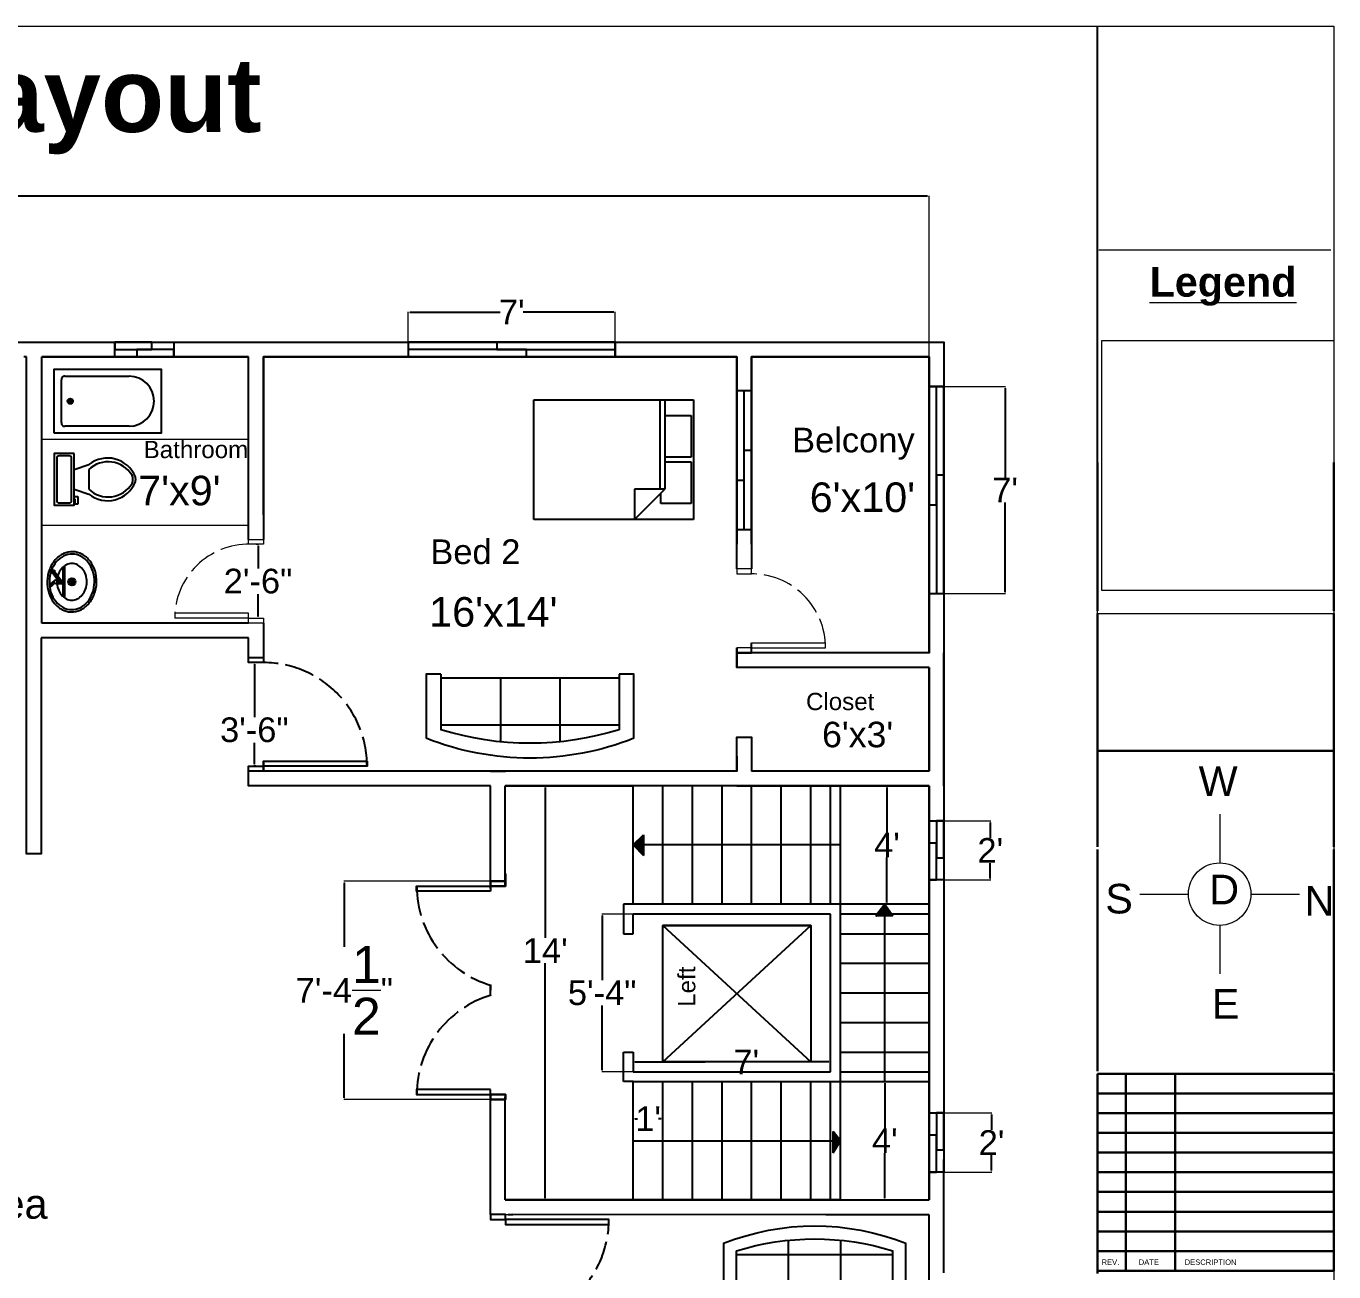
# Model space of a CAD drawing. Header units: inches. Extents: x 1396 to 31789, y 4626 to 27828.
# Drawn here: x 21718 to 22249, y 27320 to 27825 of the extents above; entities that cross this region are included whole.
import ezdxf

# ---------------------------------------------------------------- set-up
doc = ezdxf.new("R2010")
doc.units = ezdxf.units.IN
doc.header["$MEASUREMENT"] = 0
doc.linetypes.add('ACAD_ISO02W100', pattern=[15, 12, -3])
for name, color, linetype in [('bath', 4, 'Continuous'), ('bed and sufa', 90, 'Continuous'), ('freecads.com', 7, 'Continuous')]:
    doc.layers.add(name, color=color, linetype=linetype)
doc.layers.add('block cover', color=7, linetype='Continuous', lineweight=30)
doc.layers.add('text', color=6, linetype='Continuous', lineweight=9)
doc.styles.add('Arial_5', font='arial.ttf', dxfattribs={"height": 2.2})
doc.styles.get("Standard").update_dxf_attribs({"font": 'arial.ttf'})
doc.dimstyles.new('civil layout', dxfattribs={"dimtxt": 10, "dimasz": 0.625, "dimexe": 0.18, "dimexo": 0.0625, "dimgap": 0.09, "dimtad": 0, "dimtih": 1, "dimtoh": 1, "dimdec": 1, "dimzin": 0, "dimdsep": 46, "dimlunit": 4, "dimtxsty": 'Standard', "dimcen": 0.09, "dimclrd": 256, "dimclre": 256, "dimclrt": 256, "dimadec": 0, "dimazin": 0, "dimtfac": 1.5, "dimtdec": 1, "dimtofl": 0, "dimtmove": 0, "dimatfit": 0, "dimfxl": 1, "dimtolj": 1, "dimtzin": 0, "dimlwe": -1, "dimarcsym": 0})
pattern_1 = [(135, (22098.78452, 27117.85448), (-0.088388348, -0.088388348), [])]

# ---------------------------------------------------------------- blocks, each defined once
blk = doc.blocks.new('*D52')
at = {"layer": 'Defpoints', "color": 0, "transparency": 16777216}
for p in [(21244.38, 27756.03), (21244.38, 27690.85), (22084.38, 27690.85)]:
    blk.add_point(p, dxfattribs=at)
at = {"layer": 'text', "transparency": 16777216}
for p, q in [((21244.38, 27690.91), (21244.38, 27756.21)), ((22084.38, 27690.91), (22084.38, 27756.21))]:
    blk.add_line(p, q, dxfattribs=at)
at = {"layer": 'text', "lineweight": -2, "transparency": 16777216}
for p, q in [((21245, 27756.03), (21642, 27756.03)), ((22083.75, 27756.03), (21672.17, 27756.03))]:
    blk.add_line(p, q, dxfattribs=at)
at = {"layer": 'text', "transparency": 16777216}
for points in [[(21245, 27756.13), (21245, 27755.92), (21244.38, 27756.03)], [(22083.75, 27756.13), (22083.75, 27755.92), (22084.38, 27756.03)]]:
    blk.add_solid(points, dxfattribs=at)
at = {"layer": 'text', "transparency": 16777216, "insert": (21657.08, 27756.03), "char_height": 10, "attachment_point": 5}
blk.add_mtext("\\A1;70'6''", dxfattribs=at)
blk = doc.blocks.new('*D53')
at = {"layer": 'Defpoints', "color": 0, "transparency": 16777216}
for p in [(22012.38, 27396.85), (22066.38, 27396.85), (22012.38, 27348.89)]:
    blk.add_point(p, dxfattribs=at)
at = {"layer": 'text', "transparency": 16777216}
for p, q in [((22012.44, 27396.85), (22066.56, 27396.85)), ((22012.44, 27348.89), (22066.56, 27348.89))]:
    blk.add_line(p, q, dxfattribs=at)
at = {"layer": 'text', "lineweight": -2, "transparency": 16777216}
for p, q in [((22066.38, 27396.23), (22066.38, 27377.96)), ((22066.38, 27349.51), (22066.38, 27367.78))]:
    blk.add_line(p, q, dxfattribs=at)
at = {"layer": 'text', "transparency": 16777216}
for points in [[(22066.27, 27396.23), (22066.48, 27396.23), (22066.38, 27396.85)], [(22066.27, 27349.51), (22066.48, 27349.51), (22066.38, 27348.89)]]:
    blk.add_solid(points, dxfattribs=at)
at = {"layer": 'text', "transparency": 16777216, "insert": (22066.38, 27372.87), "char_height": 10, "attachment_point": 5}
blk.add_mtext("\\A1;4'", dxfattribs=at)
blk = doc.blocks.new('*D54')
at = {"layer": 'Defpoints', "color": 0, "transparency": 16777216}
for p in [(21964.38, 27396.85), (21976.38, 27396.85), (21976.38, 27381.78)]:
    blk.add_point(p, dxfattribs=at)
at = {"layer": 'text', "transparency": 16777216}
for p, q in [((21964.38, 27396.79), (21964.38, 27381.6)), ((21976.38, 27396.79), (21976.38, 27381.6))]:
    blk.add_line(p, q, dxfattribs=at)
at = {"layer": 'text', "lineweight": -2, "transparency": 16777216}
for p, q in [((21965, 27381.78), (21966.15, 27381.78)), ((21975.75, 27381.78), (21974.6, 27381.78))]:
    blk.add_line(p, q, dxfattribs=at)
at = {"layer": 'text', "transparency": 16777216}
for points in [[(21965, 27381.89), (21965, 27381.68), (21964.38, 27381.78)], [(21975.75, 27381.89), (21975.75, 27381.68), (21976.38, 27381.78)]]:
    blk.add_solid(points, dxfattribs=at)
at = {"layer": 'text', "transparency": 16777216, "insert": (21970.38, 27381.78), "char_height": 10, "attachment_point": 5}
blk.add_mtext("\\A1;1'", dxfattribs=at)
blk = doc.blocks.new('*D55')
at = {"layer": 'Defpoints', "color": 0, "transparency": 16777216}
for p in [(21951.75, 27464.85), (21964.38, 27464.85), (21964.38, 27400.85)]:
    blk.add_point(p, dxfattribs=at)
at = {"layer": 'text', "transparency": 16777216}
for p, q in [((21964.31, 27464.85), (21951.57, 27464.85)), ((21964.31, 27400.85), (21951.57, 27400.85))]:
    blk.add_line(p, q, dxfattribs=at)
at = {"layer": 'text', "lineweight": -2, "transparency": 16777216}
for p, q in [((21951.75, 27464.23), (21951.75, 27438.03)), ((21951.75, 27401.48), (21951.75, 27427.68))]:
    blk.add_line(p, q, dxfattribs=at)
at = {"layer": 'text', "transparency": 16777216}
for points in [[(21951.64, 27464.23), (21951.85, 27464.23), (21951.75, 27464.85)], [(21951.64, 27401.48), (21951.85, 27401.48), (21951.75, 27400.85)]]:
    blk.add_solid(points, dxfattribs=at)
at = {"layer": 'text', "transparency": 16777216, "insert": (21951.75, 27432.85), "char_height": 10, "attachment_point": 5}
blk.add_mtext('\\A1;5\'-4"', dxfattribs=at)
blk = doc.blocks.new('*D56')
at = {"layer": 'Defpoints', "color": 0, "transparency": 16777216}
for p in [(22067.27, 27516.85), (22084.38, 27516.85), (22084.38, 27468.85)]:
    blk.add_point(p, dxfattribs=at)
at = {"layer": 'text', "transparency": 16777216}
for p, q in [((22084.31, 27516.85), (22067.09, 27516.85)), ((22084.31, 27468.85), (22067.09, 27468.85))]:
    blk.add_line(p, q, dxfattribs=at)
at = {"layer": 'text', "lineweight": -2, "transparency": 16777216}
for p, q in [((22067.27, 27516.23), (22067.27, 27497.94)), ((22067.27, 27469.48), (22067.27, 27487.76))]:
    blk.add_line(p, q, dxfattribs=at)
at = {"layer": 'text', "transparency": 16777216}
for points in [[(22067.17, 27516.23), (22067.38, 27516.23), (22067.27, 27516.85)], [(22067.17, 27469.48), (22067.38, 27469.48), (22067.27, 27468.85)]]:
    blk.add_solid(points, dxfattribs=at)
at = {"layer": 'text', "transparency": 16777216, "insert": (22067.27, 27492.85), "char_height": 10, "attachment_point": 5}
blk.add_mtext("\\A1;4'", dxfattribs=at)
blk = doc.blocks.new('*D57')
at = {"layer": 'Defpoints', "color": 0, "transparency": 16777216}
for p in [(21964.38, 27404.85), (21964.38, 27400.85), (22044.38, 27400.85)]:
    blk.add_point(p, dxfattribs=at)
at = {"layer": 'text', "transparency": 16777216}
for p, q in [((21964.38, 27400.91), (21964.38, 27405.03)), ((22044.38, 27400.91), (22044.38, 27405.03))]:
    blk.add_line(p, q, dxfattribs=at)
at = {"layer": 'text', "lineweight": -2, "transparency": 16777216}
for p, q in [((21965, 27404.85), (21993.57, 27404.85)), ((22043.75, 27404.85), (22015.18, 27404.85))]:
    blk.add_line(p, q, dxfattribs=at)
at = {"layer": 'text', "transparency": 16777216}
for points in [[(21965, 27404.96), (21965, 27404.75), (21964.38, 27404.85)], [(22043.75, 27404.96), (22043.75, 27404.75), (22044.38, 27404.85)]]:
    blk.add_solid(points, dxfattribs=at)
at = {"layer": 'text', "transparency": 16777216, "insert": (22004.38, 27404.85), "char_height": 10, "attachment_point": 5}
blk.add_mtext("\\A1;   7'", dxfattribs=at)
blk = doc.blocks.new('Bed - Queen')
at = {"linetype": 'Continuous'}
for p, q in [((0, -80.00003), (0, 0)), ((0, 0), (59.99999, 0)), ((59.99999, 0), (59.99999, -80.00003)), ((7.99999, -1.2), (28.79998, -1.2)), ((7.99999, -14.4), (7.99999, -1.2)), ((28.79998, -1.2), (28.79998, -14.4)), ((31.19999, -1.2), (51.99999, -1.2)), ((31.19999, -14.4), (31.19999, -1.2)), ((51.99999, -1.2), (51.99999, -16.4)), ((0, -14.4), (44.8, -14.4)), ((44.8, -16.8), (0, -16.8)), ((59.99999, -29.6), (44.8, -14.4)), ((44.8, -14.4), (44.8, -29.6)), ((51.99999, -16.4), (46.79936, -16.4)), ((44.8, -29.6), (59.99999, -29.6)), ((59.99999, -80.00003), (0, -80.00003))]:
    blk.add_line(p, q, dxfattribs=at)
blk = doc.blocks.new('Sofa - Roundback 7 ft.')
at = {"linetype": 'Continuous'}
for p, q in [((-12.00002, -32.4421), (-12.00003, -6.5971)), ((11.99997, -32.4421), (11.99998, -6.5971)), ((-36.000027, -34), (-36.000027, -11.4696)), ((-35.999844, -13.3819), (35.9998, -13.3819)), ((35.99998, -34), (35.99998, -11.4696)), ((-36.000027, -32.4421), (35.99998, -32.4421))]:
    blk.add_line(p, q, dxfattribs=at)
for points in [[(-36.000027, -34), (-42.000027, -34), (-42.000027, -8)], [(41.99998, -8), (41.99998, -34), (35.99998, -34)]]:
    blk.add_lwpolyline(points, dxfattribs=at)
for centre, radius, start, end in [((0, -114.25), 114.25, 68.43141, 111.5686), ((-0.00001, -127.1968), 121.1968, 72.72033, 107.2797)]:
    blk.add_arc(centre, radius, start, end, dxfattribs=at)
blk = doc.blocks.new('Sink - Oval top')
for p, q in [((-1, 0), (1, 0)), ((0, 1), (0, -1))]:
    blk.add_line(p, q)
at = {"linetype": 'Continuous'}
for points in [[(-12.23, 0.39, 0.117634), (-11.46, -3.36, 0.104469), (-8.88, -6.8, 0.090016), (-5.08, -9.07, 0.08192), (-0.32, -10.02, 0.08192), (4.49, -9.38, 0.090016), (8.42, -7.36, 0.104469), (11.22, -4.09, 0.117634), (12.23, -0.39, 0.117634), (11.46, 3.36, 0.104469), (8.88, 6.8, 0.090016), (5.08, 9.07, 0.08192), (0.32, 10.02, 0.08192), (-4.49, 9.38, 0.090016), (-8.42, 7.36, 0.104469), (-11.22, 4.09, 0.117634)], [(-11.29, 0.16, 0.118622), (-10.52, -3.25, 0.104678), (-8.07, -6.36, 0.089562), (-4.54, -8.37, 0.081185), (-0.13, -9.15, 0.081185), (4.3, -8.49, 0.089562), (7.89, -6.58, 0.104678), (10.42, -3.55, 0.118622), (11.29, -0.16, 0.118622), (10.52, 3.25, 0.104678), (8.07, 6.36, 0.089562), (4.54, 8.37, 0.081185), (0.13, 9.15, 0.081185), (-4.3, 8.49, 0.089562), (-7.89, 6.58, 0.104678), (-10.42, 3.55, 0.118622)], [(-7.42, 0.08, 0.118283), (-6.91, -2.17, 0.104607), (-5.29, -4.21, 0.089718), (-2.97, -5.53, 0.081436), (-0.07, -6.04, 0.081436), (2.84, -5.59, 0.089718), (5.2, -4.33, 0.104607), (6.86, -2.32, 0.118283), (7.42, -0.08, 0.118283), (6.91, 2.17, 0.104607), (5.29, 4.21, 0.089718), (2.97, 5.53, 0.081436), (0.07, 6.04, 0.081436), (-2.84, 5.59, 0.089718), (-5.2, 4.33, 0.104607), (-6.86, 2.32, 0.118283)]]:
    blk.add_lwpolyline(points, format="xyb", close=True, dxfattribs=at)
for radius in [1.5, 1]:
    blk.add_circle((0, 0), radius)
blk = doc.blocks.new('Faucet - single handle front')
for p, q in [((-2, 6), (-2, 5.5)), ((-1, 6), (-2, 6)), ((-0.5, 4), (-2, 5.5)), ((-2, 5.5), (-1, 5.5)), ((-1, 5.5), (-1, 6)), ((0.5, 4), (-1, 6)), ((-1, 5.5), (0.5, 4)), ((-0.75, 3), (0.75, 3)), ((-0.75, 0.5), (-0.75, 3)), ((-0.75, 1), (0.75, 1)), ((-0.5, 4), (0.5, 4)), ((-0.25, 2), (3.75, 5)), ((3.75, 4.5), (-0.25, 1.5)), ((-0.25, 1.5), (-0.25, 2)), ((0.75, 1.5), (-0.25, 1.5)), ((0.75, 1.5), (4.08742, 4.003)), ((0.75, 3), (0.75, 2.7386)), ((0.75, 1.5), (0.75, 0.5)), ((3.75, 4.5), (3.75, 5)), ((3.75, 5), (4.75, 5)), ((3.75, 4), (3.75, 4.5)), ((4.75, 4.5), (3.75, 4.5)), ((4.75, 4), (3.75, 4)), ((4.75, 5), (4.75, 4.5)), ((4.75, 4.5), (4.75, 4))]:
    blk.add_line(p, q)
blk.add_lwpolyline([(-6, 0), (-6, 0.5), (6, 0.5), (6, 0)], close=True)
for centre, start, end in [((1.25426, 3.0302), 151.0646, 180.8629), ((-1.25426, 3.0302), 359.1371, 28.93536)]:
    blk.add_arc(centre, 2.00448, start, end)
blk = doc.blocks.new('Toilet - top')
for p, q in [((9.5, -6), (9.5, -2)), ((-10, -8.5), (-8, -8.5)), ((-10, -9.5), (-10, -8.5)), ((-7, -9.5), (-10, -9.5)), ((-8, -8.5), (-8, -8)), ((-7, -8), (-7, -9.5)), ((-4, -8), (-6, -14)), ((4, -8), (6, -14)), ((4, -14), (-4, -14))]:
    blk.add_line(p, q)
blk.add_lwpolyline([(10.5, -8), (10.5, 0), (-10.5, 0), (-10.5, -8)], close=True)
for points in [[(-9.5, -2), (-9.5, -6)], [(8.5, -1), (-8.5, -1)], [(-8.5, -7), (8.5, -7)]]:
    blk.add_lwpolyline(points)
for centre, radius, start, end in [((-8.62, -1.88), 0.884, 81.8699, 188.1301), ((8.62, -1.88), 0.884, 351.8699, 98.1301), ((-8.62, -6.12), 0.884, 171.8699, 278.1301), ((8.62, -6.12), 0.884, 261.8699, 8.1301), ((3.52, -21.58), 12.17, 141.4691, 247.9714), ((4.2, -21.82), 11.33, 136.3677, 238.9468), ((-3.52, -21.58), 12.17, 292.0284, 38.5307), ((-4.2, -21.82), 11.33, 301.053, 43.6321), ((0, -27.88), 4, 245.7318, 294.2682), ((0, -29), 4, 254.8605, 285.1395)]:
    blk.add_arc(centre, radius, start, end)
blk = doc.blocks.new('Bath Tub - 26 x 60 in.')
for p, q in [((8, -18), (10, -18)), ((9, -17), (9, -19))]:
    blk.add_line(p, q)
blk.add_lwpolyline([(0, -36), (0, 0), (60, 0), (60, -36)], close=True)
for points in [[(4, -30), (4, -6)], [(6, -4), (42, -4)], [(42, -32), (6, -32)]]:
    blk.add_lwpolyline(points)
for radius in [1.5, 1]:
    blk.add_circle((9, -18), radius)
for centre, radius, start, end in [((5.75, -5.75), 1.77, 81.8699, 188.1301), ((42, -18), 14, 270, 90), ((5.75, -30.25), 1.77, 171.8699, 278.1301)]:
    blk.add_arc(centre, radius, start, end)
blk = doc.blocks.new('*D61')
at = {"layer": 'Defpoints', "color": 0, "transparency": 16777216}
for p in [(21938.43, 27516.85), (21928.68, 27348.94), (21938.43, 27348.94)]:
    blk.add_point(p, dxfattribs=at)
at = {"layer": 'text', "transparency": 16777216}
for p, q in [((21938.37, 27516.85), (21928.5, 27516.85)), ((21938.37, 27348.94), (21928.5, 27348.94))]:
    blk.add_line(p, q, dxfattribs=at)
at = {"layer": 'text', "lineweight": -2, "transparency": 16777216}
for p, q in [((21928.68, 27516.23), (21928.68, 27455.14)), ((21928.68, 27349.57), (21928.68, 27444.92))]:
    blk.add_line(p, q, dxfattribs=at)
at = {"layer": 'text', "transparency": 16777216}
for points in [[(21928.57, 27516.23), (21928.78, 27516.23), (21928.68, 27516.85)], [(21928.57, 27349.57), (21928.78, 27349.57), (21928.68, 27348.94)]]:
    blk.add_solid(points, dxfattribs=at)
at = {"layer": 'text', "transparency": 16777216, "insert": (21928.68, 27450.03), "char_height": 10, "attachment_point": 5}
blk.add_mtext("\\A1;14'", dxfattribs=at)
blk = doc.blocks.new('*D62')
at = {"layer": 'Defpoints', "color": 0, "transparency": 16777216}
for p in [(22090.38, 27678.85), (22115.18, 27678.85), (22090.38, 27594.85)]:
    blk.add_point(p, dxfattribs=at)
at = {"layer": 'text', "transparency": 16777216}
for p, q in [((22090.44, 27678.85), (22115.36, 27678.85)), ((22090.44, 27594.85), (22115.36, 27594.85))]:
    blk.add_line(p, q, dxfattribs=at)
at = {"layer": 'text', "lineweight": -2, "transparency": 16777216}
for p, q in [((22115.18, 27678.23), (22115.18, 27641.94)), ((22115.18, 27595.48), (22115.18, 27631.76))]:
    blk.add_line(p, q, dxfattribs=at)
at = {"layer": 'text', "transparency": 16777216}
for points in [[(22115.07, 27678.23), (22115.28, 27678.23), (22115.18, 27678.85)], [(22115.07, 27595.48), (22115.28, 27595.48), (22115.18, 27594.85)]]:
    blk.add_solid(points, dxfattribs=at)
at = {"layer": 'text', "transparency": 16777216, "insert": (22115.18, 27636.85), "char_height": 10, "attachment_point": 5}
blk.add_mtext("\\A1;7'", dxfattribs=at)
blk = doc.blocks.new('*D63')
at = {"layer": 'Defpoints', "color": 0, "transparency": 16777216}
for p in [(22090.38, 27502.65), (22090.38, 27478.65), (22109.18, 27478.65)]:
    blk.add_point(p, dxfattribs=at)
at = {"layer": 'text', "transparency": 16777216}
for p, q in [((22090.44, 27502.65), (22109.36, 27502.65)), ((22090.44, 27478.65), (22109.36, 27478.65))]:
    blk.add_line(p, q, dxfattribs=at)
at = {"layer": 'text', "lineweight": -2, "transparency": 16777216}
for p, q in [((22109.18, 27502.02), (22109.18, 27495.76)), ((22109.18, 27479.27), (22109.18, 27485.53))]:
    blk.add_line(p, q, dxfattribs=at)
at = {"layer": 'text', "transparency": 16777216}
for points in [[(22109.07, 27502.02), (22109.28, 27502.02), (22109.18, 27502.65)], [(22109.07, 27479.27), (22109.28, 27479.27), (22109.18, 27478.65)]]:
    blk.add_solid(points, dxfattribs=at)
at = {"layer": 'text', "transparency": 16777216, "insert": (22109.18, 27490.65), "char_height": 10, "attachment_point": 5}
blk.add_mtext("\\A1;2'", dxfattribs=at)
blk = doc.blocks.new('*D64')
at = {"layer": 'Defpoints', "color": 0, "transparency": 16777216}
for p in [(22090.38, 27384.15), (22090.38, 27360.15), (22109.68, 27360.15)]:
    blk.add_point(p, dxfattribs=at)
at = {"layer": 'text', "transparency": 16777216}
for p, q in [((22090.44, 27384.15), (22109.86, 27384.15)), ((22090.44, 27360.15), (22109.86, 27360.15))]:
    blk.add_line(p, q, dxfattribs=at)
at = {"layer": 'text', "lineweight": -2, "transparency": 16777216}
for p, q in [((22109.68, 27383.52), (22109.68, 27377.26)), ((22109.68, 27360.77), (22109.68, 27367.03))]:
    blk.add_line(p, q, dxfattribs=at)
at = {"layer": 'text', "transparency": 16777216}
for points in [[(22109.57, 27383.52), (22109.78, 27383.52), (22109.68, 27384.15)], [(22109.57, 27360.77), (22109.78, 27360.77), (22109.68, 27360.15)]]:
    blk.add_solid(points, dxfattribs=at)
at = {"layer": 'text', "transparency": 16777216, "insert": (22109.68, 27372.15), "char_height": 10, "attachment_point": 5}
blk.add_mtext("\\A1;2'", dxfattribs=at)
blk = doc.blocks.new('*D69')
at = {"layer": 'Defpoints', "color": 0, "transparency": 16777216}
for p in [(21957.08, 27709.03), (21873.08, 27693.85), (21957.08, 27693.85)]:
    blk.add_point(p, dxfattribs=at)
at = {"layer": 'text', "transparency": 16777216}
for p, q in [((21873.08, 27693.91), (21873.08, 27709.21)), ((21957.08, 27693.91), (21957.08, 27709.21))]:
    blk.add_line(p, q, dxfattribs=at)
at = {"layer": 'text', "lineweight": -2, "transparency": 16777216}
for p, q in [((21873.71, 27709.03), (21910.43, 27709.03)), ((21956.46, 27709.03), (21919.73, 27709.03))]:
    blk.add_line(p, q, dxfattribs=at)
at = {"layer": 'text', "transparency": 16777216}
for points in [[(21873.71, 27709.13), (21873.71, 27708.92), (21873.08, 27709.03)], [(21956.46, 27709.13), (21956.46, 27708.92), (21957.08, 27709.03)]]:
    blk.add_solid(points, dxfattribs=at)
at = {"layer": 'text', "transparency": 16777216, "insert": (21915.08, 27709.03), "char_height": 10, "attachment_point": 5}
blk.add_mtext("\\A1;7'", dxfattribs=at)
blk = doc.blocks.new('*D70')
at = {"layer": 'Defpoints', "color": 0, "transparency": 16777216}
for p in [(21811.38, 27614.85), (21811.38, 27584.85), (21812.18, 27584.85)]:
    blk.add_point(p, dxfattribs=at)
at = {"layer": 'text', "transparency": 16777216}
for p, q in [((21811.44, 27614.85), (21812.36, 27614.85)), ((21811.44, 27584.85), (21812.36, 27584.85))]:
    blk.add_line(p, q, dxfattribs=at)
at = {"layer": 'text', "lineweight": -2, "transparency": 16777216}
for p, q in [((21812.18, 27614.23), (21812.18, 27605.05)), ((21812.18, 27585.48), (21812.18, 27594.66))]:
    blk.add_line(p, q, dxfattribs=at)
at = {"layer": 'text', "transparency": 16777216}
for points in [[(21812.07, 27614.23), (21812.28, 27614.23), (21812.18, 27614.85)], [(21812.07, 27585.48), (21812.28, 27585.48), (21812.18, 27584.85)]]:
    blk.add_solid(points, dxfattribs=at)
at = {"layer": 'text', "transparency": 16777216, "insert": (21812.18, 27599.85), "char_height": 10, "attachment_point": 5}
blk.add_mtext('\\A1;2\'-6"', dxfattribs=at)
blk = doc.blocks.new('*D71')
at = {"layer": 'Defpoints', "color": 0, "transparency": 16777216}
for p in [(21811.38, 27566.85), (21810.68, 27525.03), (21811.38, 27525.03)]:
    blk.add_point(p, dxfattribs=at)
at = {"layer": 'text', "transparency": 16777216}
for p, q in [((21811.31, 27566.85), (21810.5, 27566.85)), ((21811.31, 27525.03), (21810.5, 27525.03))]:
    blk.add_line(p, q, dxfattribs=at)
at = {"layer": 'text', "lineweight": -2, "transparency": 16777216}
for p, q in [((21810.68, 27566.23), (21810.68, 27544.73)), ((21810.68, 27525.65), (21810.68, 27534.33))]:
    blk.add_line(p, q, dxfattribs=at)
at = {"layer": 'text', "transparency": 16777216}
for points in [[(21810.57, 27566.23), (21810.78, 27566.23), (21810.68, 27566.85)], [(21810.57, 27525.65), (21810.78, 27525.65), (21810.68, 27525.03)]]:
    blk.add_solid(points, dxfattribs=at)
at = {"layer": 'text', "transparency": 16777216, "insert": (21810.68, 27539.53), "char_height": 10, "attachment_point": 5}
blk.add_mtext('\\A1;3\'-6"', dxfattribs=at)
blk = doc.blocks.new('*D72')
at = {"layer": 'Defpoints', "color": 0, "transparency": 16777216}
for p in [(21909.49, 27478.14), (21847.18, 27389.65), (21909.49, 27389.65)]:
    blk.add_point(p, dxfattribs=at)
at = {"layer": 'text', "transparency": 16777216}
for p, q in [((21909.43, 27478.14), (21847, 27478.14)), ((21909.43, 27389.65), (21847, 27389.65))]:
    blk.add_line(p, q, dxfattribs=at)
at = {"layer": 'text', "lineweight": -2, "transparency": 16777216}
for p, q in [((21847.18, 27477.52), (21847.18, 27451.55)), ((21847.18, 27390.27), (21847.18, 27416.24))]:
    blk.add_line(p, q, dxfattribs=at)
at = {"layer": 'text', "transparency": 16777216}
for points in [[(21847.07, 27477.52), (21847.28, 27477.52), (21847.18, 27478.14)], [(21847.07, 27390.27), (21847.28, 27390.27), (21847.18, 27389.65)]]:
    blk.add_solid(points, dxfattribs=at)
at = {"layer": 'text', "transparency": 16777216, "insert": (21847.18, 27433.9), "char_height": 10, "attachment_point": 5}
blk.add_mtext('\\A1;7\'-4{\\H1.5x;\\S1/2;}"', dxfattribs=at)

msp = doc.modelspace()

# ---------------------------------------------------------------- hatches: boundary and pattern name
h = msp.add_hatch()
h.set_pattern_fill('ANSI31', color=256, angle=90)
h.set_pattern_definition(pattern_1)
h.paths.add_polyline_path([(21964.38, 27492.85), (21968.54, 27488.54), (21968.54, 27492.85)])
h.paths.add_polyline_path([(21964.38, 27492.85), (21968.54, 27492.85), (21968.54, 27496.91)])
h = msp.add_hatch()
h.set_pattern_fill('ANSI31', color=256, angle=90)
h.set_pattern_definition(pattern_1)
h.paths.add_polyline_path([(22062.76, 27464.06), (22066.38, 27464.06), (22066.38, 27468.85)])
h.paths.add_polyline_path([(22066.38, 27468.85), (22066.38, 27464.06), (22069.65, 27464.06)])
h = msp.add_hatch()
h.set_pattern_fill('ANSI31', color=256, angle=90)
h.set_pattern_definition(pattern_1)
h.paths.add_polyline_path([(22045.47, 27376.59), (22045.47, 27372.86), (22048.38, 27372.86)])
h.paths.add_polyline_path([(22045.47, 27372.86), (22045.47, 27368.02), (22048.38, 27372.86)])

# ---------------------------------------------------------------- linework, layer by layer
at = {"color": 7}
for p, q in [((22152.69, 27747.04), (22152.69, 27825.04)), ((22152.69, 27648.08), (22152.69, 27747.04)), ((21718.23, 27690.85), (21717.18, 27690.85)), ((21718.23, 27495.22), (21718.23, 27690.85)), ((21808.38, 27582.85), (21724.56, 27582.85)), ((21814.38, 27582.85), (21814.38, 27568.85)), ((21913.69, 27342.95), (21915.49, 27342.94))]:
    msp.add_line(p, q, dxfattribs=at)
for p, q in [((21724.56, 27690.34), (21724.56, 27690.85)), ((21912.48, 27522.85), (21912.58, 27522.85)), ((21964.38, 27522.85), (21912.58, 27522.85)), ((22006.38, 27522.85), (21964.38, 27522.85)), ((22084.38, 27522.85), (22012.38, 27522.85)), ((21906.49, 27475.14), (21906.49, 27516.85)), ((21912.48, 27476.14), (21912.48, 27516.85)), ((21912.48, 27516.85), (21964.38, 27516.85)), ((21964.38, 27468.85), (21964.38, 27516.85)), ((22084.38, 27516.85), (21964.38, 27516.85)), ((21976.38, 27468.85), (21976.38, 27516.85)), ((21988.38, 27468.85), (21988.38, 27516.85)), ((22000.38, 27468.85), (22000.38, 27516.85)), ((22012.38, 27468.85), (22012.38, 27516.85)), ((22024.38, 27468.85), (22024.38, 27516.85)), ((22036.38, 27468.85), (22036.38, 27516.85)), ((22044.38, 27468.85), (22044.38, 27516.85)), ((22048.38, 27348.85), (22048.38, 27516.85)), ((22084.38, 27348.85), (22084.38, 27516.85)), ((21964.38, 27492.85), (21968.54, 27496.91)), ((21968.54, 27496.91), (21968.54, 27488.54)), ((22048.38, 27492.85), (21964.38, 27492.85)), ((21964.38, 27492.85), (21968.54, 27488.54)), ((21964.38, 27468.85), (21960.38, 27468.85)), ((21960.38, 27468.85), (21960.38, 27456.85)), ((22084.38, 27468.85), (21964.38, 27468.85)), ((22066.38, 27468.85), (22062.76, 27464.06)), ((22066.38, 27396.85), (22066.38, 27468.85)), ((22066.38, 27468.85), (22069.65, 27464.06)), ((22084.38, 27396.85), (22084.38, 27468.85)), ((22044.38, 27464.85), (21964.38, 27464.85)), ((21964.38, 27456.85), (21964.38, 27464.85)), ((22044.38, 27400.85), (22044.38, 27464.85)), ((22084.38, 27464.85), (22048.38, 27464.85)), ((22069.65, 27464.06), (22062.76, 27464.06)), ((21976.38, 27404.85), (22036.38, 27460.13)), ((22036.38, 27460.13), (21976.38, 27460.13)), ((21976.38, 27460.13), (22036.38, 27404.85)), ((21960.38, 27456.85), (21964.38, 27456.85)), ((22048.38, 27456.85), (22084.38, 27456.85)), ((22048.38, 27444.85), (22084.38, 27444.85)), ((21906.49, 27431.83), (21906.49, 27435.96)), ((22048.38, 27432.85), (22084.38, 27432.85)), ((22048.38, 27420.85), (22084.38, 27420.85)), ((21960.38, 27396.85), (21960.38, 27408.85)), ((21960.38, 27408.85), (21964.38, 27408.85)), ((21964.38, 27408.85), (21964.38, 27400.85)), ((22048.38, 27408.85), (22084.38, 27408.85)), ((21964.38, 27400.85), (22044.38, 27400.85)), ((22048.38, 27400.85), (22084.38, 27400.85)), ((21964.38, 27396.85), (21960.38, 27396.85)), ((21964.38, 27348.85), (21964.38, 27396.85)), ((21964.38, 27396.85), (22084.38, 27396.85)), ((21964.38, 27348.87), (21964.38, 27396.85)), ((21976.38, 27348.85), (21976.38, 27396.85)), ((21976.38, 27348.87), (21976.38, 27396.85)), ((21988.38, 27348.85), (21988.38, 27396.85)), ((21988.38, 27348.87), (21988.38, 27396.85)), ((22000.38, 27348.85), (22000.38, 27396.85)), ((22000.38, 27348.87), (22000.38, 27396.85)), ((22012.38, 27348.85), (22012.38, 27396.85)), ((22012.38, 27348.87), (22012.38, 27396.85)), ((22024.38, 27348.85), (22024.38, 27396.85)), ((22024.38, 27348.87), (22024.38, 27396.85)), ((22036.38, 27348.85), (22036.38, 27396.85)), ((22036.38, 27348.87), (22036.38, 27396.85)), ((22044.38, 27348.85), (22044.38, 27396.85)), ((22048.38, 27348.87), (22048.38, 27396.85)), ((21906.49, 27348.94), (21906.49, 27390.65)), ((21912.48, 27348.94), (21912.48, 27390.65)), ((21964.38, 27372.86), (22048.38, 27372.86)), ((22048.38, 27372.86), (22045.47, 27376.59)), ((22045.47, 27368.02), (22045.47, 27376.59)), ((22045.47, 27368.02), (22048.38, 27372.86)), ((22090.38, 27348.85), (22090.38, 27365.28)), ((21964.38, 27348.85), (22048.38, 27348.85)), ((22082.57, 27348.94), (22084.38, 27348.94)), ((22090.38, 27342.85), (22090.38, 27348.85)), ((22084.38, 27342.85), (22042.49, 27342.87)), ((22084.38, 27313.28), (22084.38, 27342.85)), ((22090.38, 27319.28), (22090.38, 27342.85))]:
    msp.add_line(p, q)
at = {"color": 143, "true_color": 0x7aafdf}
for p, q in [((22009.35, 27620.85), (22009.35, 27677.03)), ((22012.38, 27652.85), (22009.35, 27652.85)), ((22012.38, 27640.85), (22012.38, 27652.85)), ((22006.35, 27620.85), (22006.35, 27640.85)), ((22006.35, 27640.85), (22009.35, 27640.85)), ((22012.35, 27640.85), (22012.38, 27640.85))]:
    msp.add_line(p, q, dxfattribs=at)
for points in [[(22090.38, 27084.85), (21238.38, 27084.85), (21238.38, 27696.85), (22090.38, 27696.85), (22090.38, 27365.28)], [(21470.93, 27696.85), (21724.04, 27696.85)], [(21718.38, 27696.85), (21814.38, 27696.85)], [(21808.38, 27696.85), (22012.38, 27696.85)], [(21808.38, 27696.85), (21814.38, 27696.85)], [(22006.38, 27696.85), (22090.38, 27696.85), (22090.38, 27564.85)], [(22006.38, 27696.85), (22012.38, 27696.85)], [(22084.38, 27696.85), (22090.38, 27696.85), (22090.38, 27690.85)], [(21724.56, 27690.85), (21808.38, 27690.85)], [(21808.38, 27690.85), (21724.56, 27690.85)], [(21724.56, 27582.85), (21724.56, 27690.34)], [(21786.2, 27690.85), (21808.38, 27690.85)], [(21808.38, 27626.83), (21808.38, 27690.85)], [(21814.38, 27690.85), (22006.38, 27690.85)], [(22006.38, 27690.85), (21814.38, 27690.85)], [(21814.38, 27690.85), (22006.38, 27690.85)], [(21814.38, 27626.83), (21814.38, 27690.85), (22006.38, 27690.85), (22006.38, 27614.85)], [(21814.38, 27690.85), (21814.38, 27626.83)], [(22006.38, 27614.85), (22006.38, 27690.85)], [(22012.38, 27690.85), (22084.38, 27690.85), (22084.38, 27570.85)], [(22084.38, 27570.85), (22084.38, 27690.85), (22012.38, 27690.85)], [(22012.38, 27690.85), (22084.38, 27690.85), (22084.38, 27570.85)], [(22012.38, 27690.85), (22012.38, 27614.85)], [(22012.38, 27614.85), (22012.38, 27690.85), (22084.38, 27690.85), (22084.38, 27570.85), (22012.38, 27570.85), (22012.38, 27574.85)], [(21808.38, 27626.83), (21808.38, 27632.83)], [(21814.38, 27632.83), (21814.38, 27626.83)], [(21808.38, 27620.83), (21808.38, 27626.83)], [(21814.38, 27626.83), (21814.38, 27620.83)], [(21808.38, 27616.85), (21808.38, 27620.83)], [(21814.38, 27620.83), (21814.38, 27616.85)], [(22006.38, 27614.85), (22006.38, 27620.85)], [(22006.38, 27610.85), (22006.38, 27616.85)], [(22012.38, 27620.85), (22012.38, 27614.85)], [(22012.38, 27616.85), (22012.38, 27610.85)], [(22006.38, 27604.85), (22006.38, 27610.85)], [(22012.38, 27610.85), (22012.38, 27604.85)], [(21808.38, 27576.85), (21724.23, 27576.85)], [(21724.23, 27576.85), (21724.23, 27489.22)], [(21808.38, 27566.85), (21808.38, 27576.85)], [(22006.38, 27572.85), (22006.38, 27564.85)], [(22006.38, 27564.85), (22006.38, 27572.85)], [(22084.38, 27570.85), (22006.38, 27570.85), (22006.38, 27564.85)], [(22012.38, 27564.85), (22006.38, 27564.85), (22006.38, 27570.85), (22012.38, 27570.85)], [(22090.38, 27516.85), (22090.38, 27570.85)], [(22084.38, 27564.85), (22012.38, 27564.85)], [(22084.38, 27564.85), (22084.38, 27522.85)], [(22084.38, 27522.85), (22084.38, 27564.85)], [(22084.38, 27564.85), (22084.38, 27522.85)], [(22006.38, 27534.85), (22006.38, 27536.65), (22012.38, 27536.65), (22012.38, 27534.85)], [(22006.38, 27528.85), (22006.38, 27534.85)], [(22012.38, 27534.85), (22012.38, 27528.85)], [(22006.38, 27528.85), (22006.38, 27522.85), (21814.38, 27522.85), (21814.38, 27526.85)], [(22006.38, 27522.85), (22006.38, 27528.85)], [(22006.38, 27528.85), (22006.38, 27522.85)], [(22012.38, 27528.85), (22012.38, 27522.85)], [(22012.38, 27528.85), (22012.38, 27522.85)], [(21906.49, 27516.85), (21808.38, 27516.85), (21808.38, 27524.85)], [(21906.48, 27522.85), (21912.48, 27522.85)], [(22090.38, 27522.85), (22090.38, 27516.85)], [(22090.38, 27522.85), (22090.38, 27516.85)], [(21906.49, 27516.85), (21906.48, 27516.85)], [(22012.38, 27516.85), (21912.48, 27516.85)], [(22006.38, 27516.85), (22084.38, 27516.85)], [(22084.38, 27516.85), (22084.38, 27365.28)], [(22084.38, 27365.28), (22084.38, 27516.85)], [(22084.38, 27516.85), (22084.38, 27365.28)], [(21724.23, 27495.22), (21724.23, 27489.22), (21718.23, 27489.22), (21718.23, 27495.22)], [(21906.49, 27478.14), (21906.49, 27481.14)], [(21912.48, 27481.14), (21912.49, 27481.14), (21912.49, 27478.14)], [(21906.49, 27342.94), (21906.49, 27348.94)], [(21906.49, 27342.94), (21906.49, 27348.94)], [(21906.49, 27348.94), (21906.49, 27348.94)], [(21906.49, 27342.94), (21906.49, 27342.94), (21906.49, 27348.94), (21906.49, 27348.94)], [(21912.48, 27348.94), (22082.57, 27348.94)], [(21912.48, 27348.94), (21912.49, 27348.94)], [(22048.38, 27348.87), (21912.48, 27348.94)], [(21912.48, 27348.94), (21912.49, 27348.94), (21912.49, 27348.94)], [(22042.49, 27348.87), (22048.38, 27348.87)], [(22042.49, 27342.87), (21915.49, 27342.94)]]:
    msp.add_lwpolyline(points)
at = {"color": 146, "true_color": 0x105689}
for points in [[(21778.08, 27696.85), (21778.08, 27690.85), (21754.08, 27690.85), (21754.08, 27696.85)], [(22084.38, 27502.65), (22090.38, 27502.65), (22090.38, 27478.65), (22084.38, 27478.65)], [(22084.38, 27384.15), (22090.38, 27384.15), (22090.38, 27360.15), (22084.38, 27360.15)]]:
    msp.add_lwpolyline(points, close=True, dxfattribs=at)
at = {"color": 165, "true_color": 0x5e67af}
for points in [[(21769.08, 27693.85), (21769.08, 27696.85), (21754.08, 27696.85), (21754.08, 27693.85)], [(21778.08, 27690.85), (21778.08, 27693.85), (21763.08, 27693.85), (21763.08, 27690.85)], [(22090.38, 27502.65), (22087.38, 27502.65), (22087.38, 27487.65), (22090.38, 27487.65)], [(22087.38, 27493.65), (22084.38, 27493.65), (22084.38, 27478.65), (22087.38, 27478.65)], [(22090.38, 27384.15), (22087.38, 27384.15), (22087.38, 27369.15), (22090.38, 27369.15)], [(22087.38, 27375.15), (22084.38, 27375.15), (22084.38, 27360.15), (22087.38, 27360.15)]]:
    msp.add_lwpolyline(points, close=True, dxfattribs=at)
at = {"color": 143, "true_color": 0x7aafdf}
for points in [[(21873.08, 27690.85), (21957.08, 27690.85), (21957.08, 27696.85), (21873.08, 27696.85)], [(21909.08, 27693.85), (21957.08, 27693.85), (21957.08, 27696.85), (21909.08, 27696.85)], [(21873.08, 27690.85), (21921.08, 27690.85), (21921.08, 27693.85), (21873.08, 27693.85)], [(22012.35, 27620.85), (22012.35, 27677.03), (22006.35, 27677.03), (22006.35, 27620.85)], [(22090.38, 27594.85), (22090.38, 27678.85), (22084.38, 27678.85), (22084.38, 27594.85)], [(22087.38, 27630.85), (22087.38, 27678.85), (22084.38, 27678.85), (22084.38, 27630.85)], [(22090.38, 27594.85), (22090.38, 27642.85), (22087.38, 27642.85), (22087.38, 27594.85)]]:
    msp.add_lwpolyline(points, close=True, dxfattribs=at)
for points in [[(21957.08, 27696.85), (21957.08, 27690.85)], [(21957.08, 27693.85), (21957.08, 27690.85)], [(22084.38, 27678.85), (22090.38, 27678.85)], [(22087.38, 27678.85), (22090.38, 27678.85)]]:
    msp.add_lwpolyline(points, dxfattribs=at)
at = {"color": 1}
for points in [[(21808.38, 27566.85), (21808.38, 27568.85), (21814.38, 27568.85), (21814.38, 27566.85)], [(21814.38, 27526.85), (21814.38, 27522.85), (21808.38, 27522.85), (21808.38, 27524.85)], [(21907.69, 27340.95), (21907.69, 27340.95)]]:
    msp.add_lwpolyline(points, dxfattribs=at)
for points in [[(21814.38, 27568.85), (21814.38, 27566.85), (21808.38, 27566.85), (21808.38, 27568.85)], [(21856.38, 27526.85), (21856.38, 27524.85), (21814.38, 27524.85), (21814.38, 27526.85)], [(21814.38, 27524.85), (21814.38, 27522.85), (21808.38, 27522.85), (21808.38, 27524.85)], [(21912.49, 27340.95), (21912.49, 27342.95), (21906.49, 27342.95), (21906.49, 27340.95)], [(21954.49, 27338.95), (21954.49, 27340.95), (21912.49, 27340.95), (21912.49, 27338.95)]]:
    msp.add_lwpolyline(points, close=True, dxfattribs=at)
at = {"color": 240, "true_color": 0xed1f24}
for points in [[(21906.49, 27474.14), (21876.49, 27474.14), (21876.49, 27476.14), (21912.49, 27476.14)], [(21912.49, 27476.14), (21912.49, 27478.14), (21906.49, 27478.14), (21906.49, 27474.14)], [(21906.49, 27435.96), (21906.49, 27433.9), (21906.49, 27433.9)], [(21906.72, 27435.9), (21906.49, 27435.9), (21906.49, 27433.9), (21906.49, 27433.9)], [(21906.49, 27431.83), (21906.49, 27433.9), (21906.49, 27433.9)], [(21906.72, 27431.9), (21906.49, 27431.9), (21906.49, 27433.9), (21906.49, 27433.9)], [(21906.49, 27393.65), (21876.49, 27393.65), (21876.49, 27391.65), (21912.49, 27391.65)], [(21912.49, 27391.65), (21912.49, 27389.65), (21906.49, 27389.65), (21906.49, 27393.65)]]:
    msp.add_lwpolyline(points, dxfattribs=at)
for points in [[(21912.49, 27478.14), (21912.49, 27476.14), (21906.49, 27476.14), (21906.49, 27478.14)], [(21912.49, 27389.65), (21912.49, 27391.65), (21906.49, 27391.65), (21906.49, 27389.65)]]:
    msp.add_lwpolyline(points, close=True, dxfattribs=at)
msp.add_lwpolyline([(21976.38, 27404.85), (21976.38, 27460.13), (22036.38, 27460.13), (22036.38, 27404.85)], close=True)
at = {"color": 1, "linetype": 'ACAD_ISO02W100'}
for centre, start, end in [((21814.38, 27524.85), 0, 90), ((21912.49, 27340.95), 270, 0)]:
    msp.add_arc(centre, 42, start, end, dxfattribs=at)
at = {"color": 240, "linetype": 'ACAD_ISO02W100', "true_color": 0xed1f24}
for centre, start, end in [((21918.49, 27476.14), 180, 253.7047), ((21918.49, 27391.65), 106.2953, 180)]:
    msp.add_arc(centre, 41.93, start, end, dxfattribs=at)
at = {"layer": 'block cover'}
msp.add_lwpolyline([(22084.38, 27348.85), (22084.38, 27516.85)], dxfattribs=at)
at = {"layer": 'freecads.com', "lineweight": 30}
for p, q in [((22152.69, 27587.78), (22152.69, 27648.08)), ((22248.5, 27648.08), (22248.5, 27587.78)), ((22152.69, 27586.78), (22152.69, 27492.08)), ((22248.5, 27492.08), (22248.5, 27586.78)), ((22152.69, 27531.04), (22248.5, 27531.04)), ((22152.69, 27401.08), (22152.69, 27491.08)), ((22248.5, 27491.08), (22248.5, 27401.08)), ((22152.69, 27400.08), (22152.69, 27319.08)), ((22248.5, 27400.08), (22152.69, 27400.08)), ((22164.12, 27400.08), (22164.12, 27320.08)), ((22184.12, 27400.08), (22184.12, 27320.08)), ((22248.5, 27320.08), (22248.5, 27400.08)), ((22248.5, 27392.08), (22152.69, 27392.08)), ((22248.5, 27384.08), (22152.69, 27384.08)), ((22248.5, 27376.08), (22152.69, 27376.08)), ((22152.69, 27368.08), (22248.5, 27368.08)), ((22152.69, 27360.08), (22248.5, 27360.08)), ((22152.69, 27352.08), (22248.5, 27352.08)), ((22152.69, 27344.08), (22248.5, 27344.08)), ((22152.69, 27336.08), (22248.5, 27336.08)), ((22152.69, 27328.08), (22248.5, 27328.08)), ((22152.69, 27320.08), (22248.5, 27320.08)), ((22248.5, 27320.08), (22152.69, 27320.08))]:
    msp.add_line(p, q, dxfattribs=at)
at = {"layer": 'text', "color": 7}
for p, q in [((22153.16, 27734.36), (22247.24, 27734.36)), ((22154.39, 27697.54), (22248.5, 27697.54)), ((22154.39, 27596.14), (22154.39, 27697.54)), ((22248.5, 27697.54), (22248.51, 27596.14)), ((21724.56, 27657.53), (21808.38, 27657.53)), ((21808.38, 27657.53), (21808.38, 27628.83)), ((21808.38, 27622.53), (21724.56, 27622.53)), ((22248.51, 27596.14), (22154.39, 27596.14)), ((22152.69, 27586.78), (22248.5, 27586.78)), ((21912.49, 27342.95), (21914.59, 27342.94))]:
    msp.add_line(p, q, dxfattribs=at)
at = {"layer": 'text', "color": 1}
for p, q in [((21808.38, 27586.85), (21778.37, 27586.85)), ((21808.38, 27584.85), (21778.37, 27584.85)), ((22012.38, 27574.85), (22042.38, 27574.85)), ((22012.38, 27572.85), (22042.38, 27572.85))]:
    msp.add_line(p, q, dxfattribs=at)
at = {"layer": 'text', "color": 0}
for p, q in [((22152.69, 27586.78), (22152.69, 27587.78)), ((22202.21, 27505.31), (22202.21, 27485.6)), ((22169.8, 27472.93), (22189.54, 27472.93)), ((22214.89, 27472.93), (22234.63, 27472.93)), ((22202.21, 27460.25), (22202.21, 27440.54))]:
    msp.add_line(p, q, dxfattribs=at)
msp.add_lwpolyline([(21171, 27825.04), (22248.5, 27825.04), (22248.5, 27054.04), (21171, 27054.04)], close=True, dxfattribs=at)
at = {"layer": 'text', "color": 1}
for points in [[(21808.38, 27614.85), (21808.38, 27616.85), (21814.38, 27616.85), (21814.38, 27614.85)], [(22012.38, 27602.85), (22012.38, 27604.85), (22006.38, 27604.85), (22006.38, 27602.85)], [(21814.38, 27584.85), (21814.38, 27582.85), (21808.38, 27582.85), (21808.38, 27586.85)], [(22006.38, 27572.85), (22006.38, 27570.85), (22012.38, 27570.85), (22012.38, 27574.85)]]:
    msp.add_lwpolyline(points, dxfattribs=at)
for points in [[(21808.38, 27616.85), (21814.38, 27616.85), (21814.38, 27614.85), (21808.38, 27614.85)], [(22012.38, 27604.85), (22006.38, 27604.85), (22006.38, 27602.85), (22012.38, 27602.85)], [(21808.38, 27584.85), (21814.38, 27584.85), (21814.38, 27582.85), (21808.38, 27582.85)], [(22012.38, 27572.85), (22006.38, 27572.85), (22006.38, 27570.85), (22012.38, 27570.85)]]:
    msp.add_lwpolyline(points, close=True, dxfattribs=at)
at = {"layer": 'text', "color": 0}
msp.add_circle((22202.21, 27472.93), 12.68, dxfattribs=at)
at = {"layer": 'text', "color": 1, "linetype": 'ACAD_ISO02W100'}
for centre, start, end in [((21808.38, 27584.85), 89.0452, 180), ((22012.38, 27572.85), 0, 90.9548)]:
    msp.add_arc(centre, 30, start, end, dxfattribs=at)

# ---------------------------------------------------------------- block references
at = {"layer": 'bath', "xscale": 0.7232314600808181, "yscale": 0.7232314600808181, "zscale": 0.7232314600808181}
msp.add_blockref('Bath Tub - 26 x 60 in.', (21729.52, 27685.9), dxfattribs=at)
at = {"layer": 'bath'}
for name, p, rotation in [('Toilet - top', (21729.56, 27641.18), 89.99999999999999), ('Sink - Oval top', (21736.69, 27599.61), 270.0744224036602), ('Faucet - single handle front', (21733.69, 27599.6), 90.07442240365992)]:
    msp.add_blockref(name, p, dxfattribs=dict(at, rotation=rotation))
at = {"layer": 'bed and sufa'}
for name, p, xscale, yscale, zscale, rotation in [('Bed - Queen', (21988.84, 27673.5), 0.8097257302680261, 0.8097257302680261, 0.8097257302680261, 270), ('Sofa - Roundback 7 ft.', (21922.49, 27528.11), -1.002897117088577, 1.002897117088577, 1.002897117088577, 180)]:
    msp.add_blockref(name, p, dxfattribs=dict(at, xscale=xscale, yscale=yscale, zscale=zscale, rotation=rotation))
at = {"layer": 'bed and sufa', "xscale": -0.880947843260941, "yscale": 0.880947843260941, "zscale": 0.880947843260941}
msp.add_blockref('Sofa - Roundback 7 ft.', (22037.96, 27338.32), dxfattribs=at)

# ---------------------------------------------------------------- texts
at = {"insert": (21629.9, 27353.24), "char_height": 12, "attachment_point": 1}
msp.add_mtext_dynamic_manual_height_columns('{\\C6;Dinning Area}', width=149.0576, gutter_width=1, heights=[0], dxfattribs=at)
at = {"layer": 'freecads.com', "lineweight": 30, "style": 'Arial_5'}
for s, p in [('REV.', (22154.31, 27322.51)), ('DATE', (22169.39, 27322.51)), ('DESCRIPTION', (22188.02, 27322.51))]:
    msp.add_text(s, height=2.2, dxfattribs=at).set_placement(p)
at = {"layer": 'text', "color": 0, "attachment_point": 1}
for s, width, gutter_width, heights, insert, char_height in [('{\\fArial|b1|i0|c0|p34;Civil Layout}', 526.8433, 1, [0], (21576.14, 27812.11), 30), ('{\\fArial|b1|i0|c0|p34;\\L\\C256;Legend}', 55.465, 1, [0], (22173.76, 27727.29), 12), ("{\\C256;7'x9'}", 28.376, 1, [0], (21763.57, 27642.65), 12), ("{\\C256;6'x10'}", 28.376, 1, [0], (22035.92, 27639.94), 12), ("{\\C256;16'x14'}", 28.376, 1, [0], (21881.59, 27593.42), 12), ("{\\C256;6'x3'}", 24.4978, 0.863, [0], (22040.93, 27542.85), 10.3599), ('W', 19.2567, 1, [0], (22193.68, 27524.76), 12), ('D', 3.2223, 1, [0], (22197.98, 27480.78), 12), ('S', 14.1665, 1, [0], (22155.81, 27477.08), 12), ('N', 19.8964, 1, [0.374], (22236.63, 27476.19), 12), ('E', 8.0162, 1, [0], (22199.04, 27434.37), 12)]:
    msp.add_mtext_dynamic_manual_height_columns(s, width=width, gutter_width=gutter_width, heights=heights, dxfattribs=dict(at, insert=insert, char_height=char_height))
at = {"layer": 'text', "attachment_point": 1}
for s, width, insert, char_height in [('Belcony', 43.4977, (22028.79, 27662.13), 10), ('Bathroom', 16.748, (21765.8, 27656.81), 7), ('Bed 2', 41.61, (21882.07, 27616.82), 10), ('Closet', 16.748, (22034.43, 27554.57), 7)]:
    msp.add_mtext_dynamic_manual_height_columns(s, width=width, gutter_width=1, heights=[0], dxfattribs=dict(at, insert=insert, char_height=char_height))
at = {"layer": 'text', "insert": (21982.53, 27427.21), "char_height": 7, "attachment_point": 1, "rotation": 90}
msp.add_mtext_dynamic_manual_height_columns('Left', width=36.3627, gutter_width=1, heights=[0], dxfattribs=at)

# ---------------------------------------------------------------- dimensions: what is measured, and where the dimension line sits
at = {"layer": 'text', "color": 2, "true_color": 0xf1eb1f}
dim = msp.add_linear_dim(base=(21244.38, 27756.03), p1=(22084.38, 27690.85), p2=(21244.38, 27690.85), text="<>6''", dimstyle='civil layout', dxfattribs=at)
dim.commit()
dim.dimension.update_dxf_attribs({"geometry": '*D52', "text_midpoint": (21657.08, 27756.03), "dimtype": 160})
at = {"layer": 'text', "color": 7}
dim = msp.add_linear_dim(base=(21957.08, 27709.03), p1=(21873.08, 27693.85), p2=(21957.08, 27693.85), dimstyle='civil layout', dxfattribs=at)
dim.commit()
dim.dimension.update_dxf_attribs({"geometry": '*D69', "text_midpoint": (21915.08, 27709.03)})
for base, p1, p2, picture, middle in [((22115.18, 27678.85), (22090.38, 27594.85), (22090.38, 27678.85), '*D62', (22115.18, 27636.85)), ((21812.18, 27584.85), (21811.38, 27614.85), (21811.38, 27584.85), '*D70', (21812.18, 27599.85)), ((22109.18, 27478.65), (22090.38, 27502.65), (22090.38, 27478.65), '*D63', (22109.18, 27490.65)), ((21847.18, 27389.65), (21909.49, 27478.14), (21909.49, 27389.65), '*D72', (21847.18, 27433.9)), ((22109.68, 27360.15), (22090.38, 27384.15), (22090.38, 27360.15), '*D64', (22109.68, 27372.15))]:
    dim = msp.add_linear_dim(base=base, p1=p1, p2=p2, angle=90, dimstyle='civil layout', dxfattribs=at)
    dim.commit()
    dim.dimension.update_dxf_attribs({"geometry": picture, "text_midpoint": middle})
for base, p1, p2, picture, middle in [((21810.68, 27525.03), (21811.38, 27566.85), (21811.38, 27525.03), '*D71', (21810.68, 27539.53)), ((21928.68, 27348.94), (21938.43, 27516.85), (21938.43, 27348.94), '*D61', (21928.68, 27450.03))]:
    dim = msp.add_linear_dim(base=base, p1=p1, p2=p2, angle=90, dimstyle='civil layout', dxfattribs=at)
    dim.commit()
    dim.dimension.update_dxf_attribs({"geometry": picture, "text_midpoint": middle, "dimtype": 160})
at = {"layer": 'text', "color": 0}
dim = msp.add_linear_dim(base=(22067.27, 27516.85), p1=(22084.38, 27468.85), p2=(22084.38, 27516.85), angle=90, dimstyle='civil layout', dxfattribs=at)
dim.commit()
dim.dimension.update_dxf_attribs({"geometry": '*D56', "text_midpoint": (22067.27, 27492.85)})
at = {"layer": 'text'}
for base, p1, p2, angle, picture, middle in [((21951.75, 27464.85), (21964.38, 27400.85), (21964.38, 27464.85), 90, '*D55', (21951.75, 27432.85)), ((21976.38, 27381.78), (21964.38, 27396.85), (21976.38, 27396.85), 180, '*D54', (21970.38, 27381.78)), ((22066.38, 27396.85), (22012.38, 27348.89), (22012.38, 27396.85), 90, '*D53', (22066.38, 27372.87))]:
    dim = msp.add_linear_dim(base=base, p1=p1, p2=p2, angle=angle, dimstyle='civil layout', dxfattribs=at)
    dim.commit()
    dim.dimension.update_dxf_attribs({"geometry": picture, "text_midpoint": middle})
at = {"layer": 'text', "color": 0}
dim = msp.add_linear_dim(base=(21964.38, 27404.85), p1=(22044.38, 27400.85), p2=(21964.38, 27400.85), angle=180, text="   7'", dimstyle='civil layout', dxfattribs=at)
dim.commit()
dim.dimension.update_dxf_attribs({"geometry": '*D57', "text_midpoint": (22004.38, 27404.85)})

doc.saveas('drawing.dxf')
